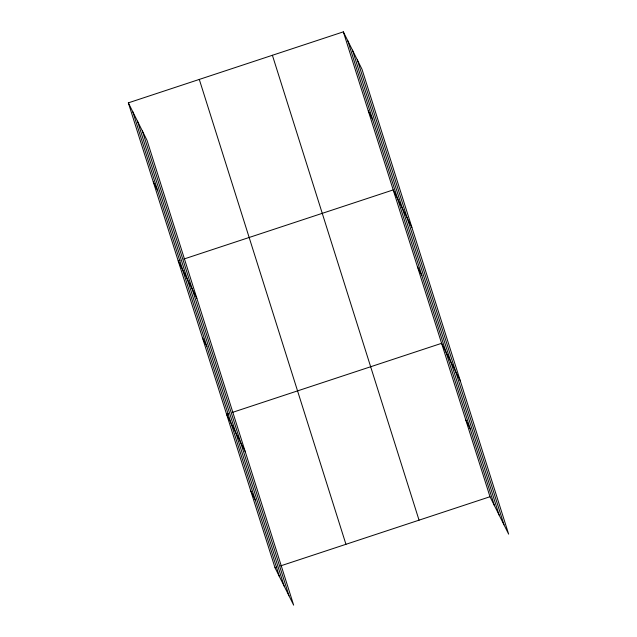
<?xml version="1.0" encoding="UTF-8"?>
<svg xmlns="http://www.w3.org/2000/svg" width="637" height="637" viewBox="0 0 637 637"><rect width="100%" height="100%" fill="white"/><g stroke="black" fill="none" stroke-linecap="round" stroke-linejoin="round"><path stroke-width="0.96" d="M128.348 102.852L147.004 140.267L293.657 605.15L275.001 567.734L128.348 102.852L343.343 31.85L361.999 69.266L508.652 534.148L489.996 496.733L343.343 31.85M180.08 260.294L178.209 260.907L196.865 298.323M183.814 259.06L393.204 189.914L411.86 227.329M228.476 413.708L226.605 414.321L245.261 451.737M232.21 412.473L441.6 343.319L460.256 380.743M275.001 567.734L276.872 567.121M280.599 565.887L489.996 496.733M368.274 110.878L372.717 119.788M417.402 266.616L421.845 275.526M465.798 420.03L470.241 428.94M153.278 181.879L157.721 190.789M202.407 337.618L206.85 346.52M250.803 491.031L255.246 499.934M357.309 59.862L503.963 524.745M352.476 50.164L499.129 515.054M347.786 40.76L494.439 505.643M272.397 55.276L419.05 520.166M199.293 79.418L345.947 544.301M142.314 130.856L288.967 595.738M137.481 121.165L284.134 586.048M132.791 111.754L279.444 576.644"/></g></svg>
